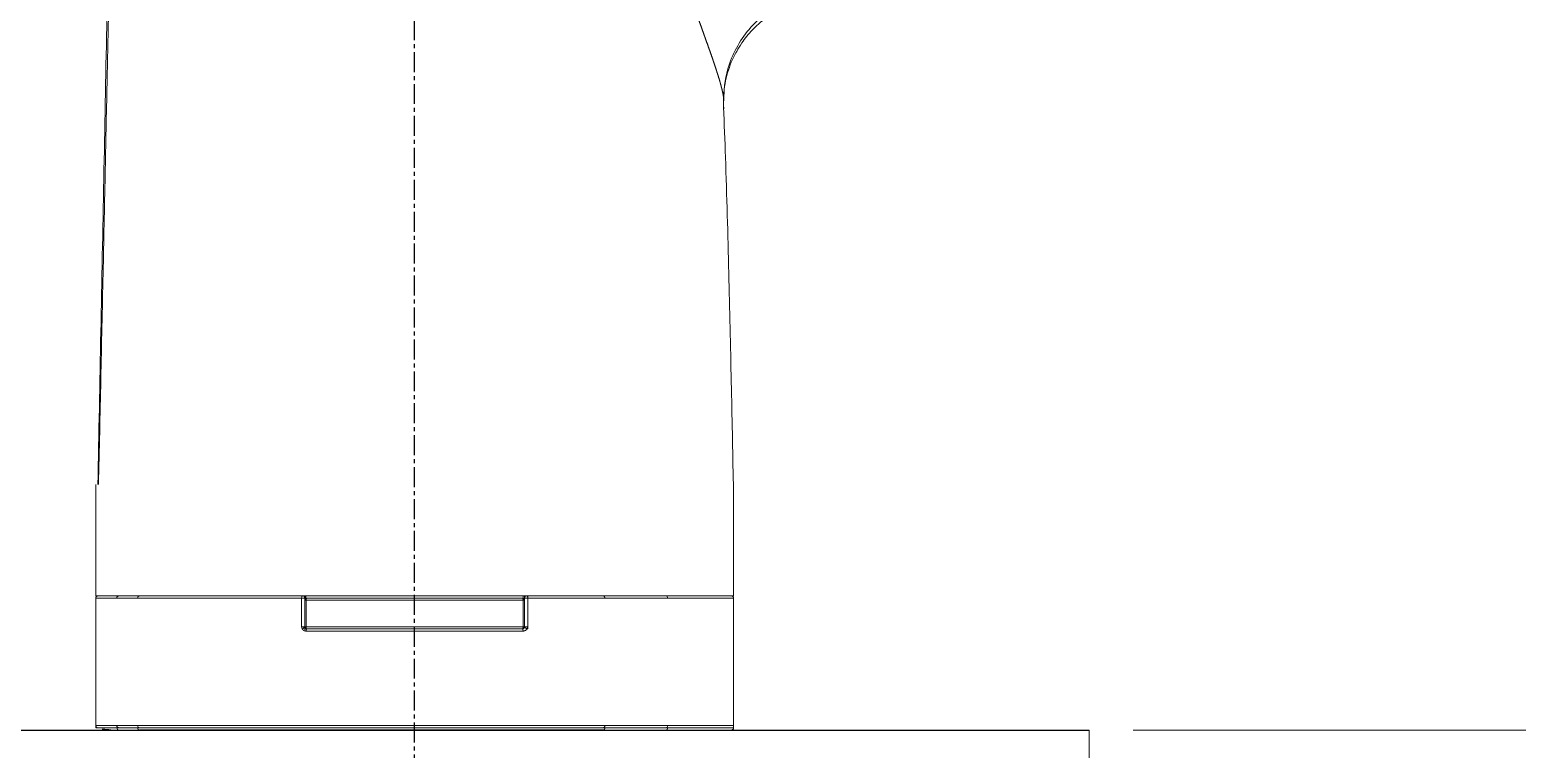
# Model space of a CAD drawing. Header units: inches. Extents: x 21126 to 21898, y -6726 to -5634.
# Drawn here: x 21235.1 to 21370.3, y -6284.3 to -6218.8 of the extents above; entities that cross this region are included whole.
import ezdxf

# ---------------------------------------------------------------- set-up
doc = ezdxf.new("R2010")
doc.units = ezdxf.units.IN
doc.header["$LTSCALE"] = 4.84
doc.header["$MEASUREMENT"] = 0
doc.linetypes.add('CENTER', pattern=[0.6, 0.375, -0.075, 0.075, -0.075])
doc.linetypes.add('CENTER2', pattern=[28.575, 19.05, -3.175, 3.175, -3.175])
doc.layers.get('0').update_dxf_attribs({"linetype": 'CONTINUOUS', "lineweight": 13})
doc.layers.add('2', color=1, linetype='CENTER2')
doc.layers.add('DIM', color=3, linetype='CONTINUOUS', lineweight=9)
doc.layers.add('중심선', color=1, linetype='CENTER', lineweight=25)

msp = doc.modelspace()

# ---------------------------------------------------------------- linework, layer by layer
at = {"linetype": 'Continuous'}
for p, q in [((21241.08, -6260.21), (21241.08, -6267.53)), ((21299.05, -6267.53), (21299.05, -6260.21)), ((21241.08, -6267.53), (21241.08, -6270.33)), ((21299.05, -6270.33), (21299.05, -6267.53)), ((21241.07, -6270.53), (21241.07, -6282.13)), ((21241.07, -6270.73), (21241.07, -6282.33)), ((21242.98, -6270.53), (21244.88, -6270.53)), ((21243.17, -6270.33), (21245.06, -6270.33)), ((21260.07, -6270.53), (21259.79, -6270.53)), ((21259.79, -6270.53), (21259.79, -6273.13)), ((21260.07, -6270.53), (21260.07, -6270.33)), ((21260.07, -6270.53), (21260.07, -6270.73)), ((21260.07, -6270.73), (21260.07, -6273.13)), ((21260.07, -6270.73), (21260.19, -6270.73)), ((21260.18, -6270.55), (21260.18, -6270.33)), ((21260.19, -6270.73), (21260.19, -6273.13)), ((21260.27, -6270.53), (21261.63, -6270.53)), ((21270.07, -6270.33), (21261.93, -6270.33)), ((21270.07, -6270.33), (21278.51, -6270.33)), ((21280.07, -6270.73), (21279.94, -6270.73)), ((21279.94, -6270.73), (21279.94, -6273.13)), ((21279.95, -6270.55), (21279.95, -6270.33)), ((21280.07, -6270.33), (21280.07, -6270.53)), ((21280.07, -6270.53), (21280.35, -6270.53)), ((21280.07, -6270.73), (21280.07, -6270.53)), ((21280.07, -6270.73), (21280.07, -6273.13)), ((21280.27, -6270.33), (21280.29, -6270.33)), ((21280.35, -6273.13), (21280.35, -6270.53)), ((21287.23, -6270.33), (21292.91, -6270.33)), ((21287.36, -6270.53), (21287.36, -6270.53)), ((21287.36, -6270.53), (21293.07, -6270.53)), ((21299.07, -6282.13), (21299.07, -6270.53)), ((21299.07, -6282.33), (21299.07, -6270.73)), ((21260.07, -6273.43), (21260.07, -6273.13)), ((21260.07, -6273.13), (21260.19, -6273.13)), ((21261.63, -6273.33), (21260.27, -6273.33)), ((21279.94, -6273.13), (21280.07, -6273.13)), ((21243.17, -6282.33), (21245.06, -6282.33)), ((21243.18, -6282.53), (21245.06, -6282.53)), ((21287.36, -6282.33), (21287.36, -6282.33))]:
    msp.add_line(p, q, dxfattribs=at)
at = {"color": 7, "lineweight": 35}
msp.add_line((21270.07, -6282.53), (21245.06, -6282.53), dxfattribs=at)
at = {"color": 7, "lineweight": 35, "ltscale": 0.429009}
msp.add_line((21287.23, -6282.53), (21270.07, -6282.53), dxfattribs=at)
at = {"ltscale": 0.5}
msp.add_line((21331.41, -6287.53), (21331.41, -6282.53), dxfattribs=at)
at = {"linetype": 'Continuous'}
for centre, start, end in [((21259.87, -6270.53), 0, 90), ((21260.27, -6270.73), 90, 180), ((21279.87, -6270.73), 0, 90), ((21280.27, -6270.53), 90, 180), ((21260.27, -6273.13), 180, 270), ((21279.87, -6273.13), 270, 0)]:
    msp.add_arc(centre, 0.2, start, end, dxfattribs=at)
for centre, ratio, start_param, end_param in [((21260.27, -6270.73), 0.380996, 0, 1.570796), ((21287.23, -6270.53), 0.655108, 4.712389, 6.283186), ((21260.27, -6273.13), 0.380996, 1.570796, 3.141593)]:
    msp.add_ellipse(centre, major_axis=(0, 0.2), ratio=ratio, start_param=start_param, end_param=end_param, dxfattribs=at)
for points, degree, knots in [([(21246.58, -6146.32), (21246.49, -6147.22), (21246.31, -6149.05), (21246.07, -6151.59), (21245.85, -6153.81), (21245.69, -6155.45), (21245.54, -6157.08), (21245.34, -6159.14), (21245.09, -6161.66), (21244.82, -6164.49), (21244.58, -6167.12), (21244.37, -6169.5), (21244.19, -6171.65), (21244.03, -6173.65), (21243.89, -6175.56), (21243.75, -6177.58), (21243.59, -6180.07), (21243.4, -6183.24), (21243.19, -6187.14), (21242.94, -6191.67), (21242.69, -6196.84), (21242.51, -6202.65), (21242.39, -6209.1), (21242.25, -6216.18), (21242.09, -6223.9), (21241.92, -6232.25), (21241.73, -6241.24), (21241.53, -6250.63), (21241.39, -6257.02), (21241.32, -6260.21)], 3, [0, 0, 0, 0, 0.023743, 0.048858, 0.069247, 0.085813, 0.101845, 0.118118, 0.144449, 0.1699, 0.193835, 0.213814, 0.232436, 0.249782, 0.265953, 0.282416, 0.302877, 0.331258, 0.365117, 0.404465, 0.449309, 0.499655, 0.555501, 0.616847, 0.683687, 0.756017, 0.83383, 0.917117, 1, 1, 1, 1]), ([(21242.53, -6198.32), (21242.49, -6199.27), (21242.42, -6201.38), (21242.34, -6204.64), (21242.27, -6208.12), (21242.18, -6212.75), (21242.02, -6220.85), (21241.8, -6232.43), (21241.53, -6246.32), (21241.35, -6255.58), (21241.26, -6260.21)], 3, [0, 0, 0, 0, 0.04616, 0.102269, 0.158377, 0.214485, 0.326702, 0.551135, 0.775567, 1, 1, 1, 1]), ([(21298.2, -6224.62), (21298.24, -6223.66), (21298.55, -6222.01), (21299.64, -6219.81), (21300.95, -6218.17), (21302.59, -6216.83), (21305.04, -6215.57), (21306.97, -6215.24), (21308.16, -6215.23)], 3, [0, 0, 0, 0, 0.212052, 0.343689, 0.475327, 0.606964, 0.738601, 1, 1, 1, 1]), ([(21296.22, -6218.83), (21296.22, -6218.81), (21296.2, -6218.77), (21296.18, -6218.71), (21296.16, -6218.64), (21296.13, -6218.58), (21296.11, -6218.52), (21296.09, -6218.45), (21296.06, -6218.39), (21296.04, -6218.33), (21296.02, -6218.26), (21295.99, -6218.2), (21295.97, -6218.13), (21295.95, -6218.07), (21295.92, -6218), (21295.9, -6217.94), (21295.88, -6217.87), (21295.85, -6217.81), (21295.83, -6217.74), (21295.81, -6217.68), (21295.78, -6217.61), (21295.76, -6217.54), (21295.73, -6217.48), (21295.71, -6217.41), (21295.69, -6217.34), (21295.66, -6217.27), (21295.64, -6217.21), (21295.61, -6217.14), (21295.59, -6217.07), (21295.56, -6217), (21295.54, -6216.93), (21295.51, -6216.86), (21295.49, -6216.79), (21295.47, -6216.72), (21295.44, -6216.65), (21295.42, -6216.58), (21295.4, -6216.54), (21295.39, -6216.51)], 3, [0, 0, 0, 0, 0.028012, 0.056056, 0.084131, 0.112239, 0.140378, 0.16855, 0.196754, 0.224991, 0.25326, 0.281562, 0.309896, 0.338263, 0.366664, 0.395097, 0.423563, 0.452063, 0.480596, 0.509162, 0.537762, 0.566395, 0.595063, 0.623764, 0.652498, 0.681267, 0.71007, 0.738908, 0.767779, 0.796685, 0.825626, 0.854601, 0.883611, 0.912656, 0.941735, 0.97085, 1, 1, 1, 1]), ([(21298.17, -6226.02), (21298.12, -6225.24), (21298.2, -6223.83), (21298.71, -6222.06), (21299.3, -6220.85), (21299.79, -6220.07), (21300.42, -6219.21), (21301.42, -6218.16), (21303.06, -6216.97), (21304.87, -6216.21), (21306.57, -6215.86), (21307.48, -6215.81), (21307.95, -6215.81)], 3, [0, 0, 0, 0, 0.149793, 0.277801, 0.348085, 0.404718, 0.452323, 0.547548, 0.674423, 0.828007, 0.912423, 1, 1, 1, 1]), ([(21296.94, -6220.84), (21296.93, -6220.82), (21296.92, -6220.78), (21296.9, -6220.73), (21296.88, -6220.67), (21296.86, -6220.62), (21296.84, -6220.57), (21296.82, -6220.51), (21296.8, -6220.46), (21296.78, -6220.4), (21296.76, -6220.35), (21296.75, -6220.29), (21296.73, -6220.24), (21296.71, -6220.18), (21296.69, -6220.12), (21296.67, -6220.07), (21296.65, -6220.01), (21296.62, -6219.95), (21296.6, -6219.9), (21296.58, -6219.84), (21296.56, -6219.78), (21296.54, -6219.72), (21296.52, -6219.67), (21296.5, -6219.61), (21296.48, -6219.55), (21296.46, -6219.49), (21296.44, -6219.43), (21296.42, -6219.37), (21296.4, -6219.31), (21296.37, -6219.25), (21296.35, -6219.19), (21296.33, -6219.13), (21296.31, -6219.07), (21296.29, -6219.01), (21296.27, -6218.95), (21296.24, -6218.89), (21296.23, -6218.85), (21296.22, -6218.83)], 3, [0, 0, 0, 0, 0.02812, 0.056266, 0.084437, 0.112634, 0.140856, 0.169104, 0.197378, 0.225678, 0.254004, 0.282356, 0.310734, 0.339139, 0.36757, 0.396028, 0.424513, 0.453024, 0.481562, 0.510128, 0.538721, 0.567341, 0.595988, 0.624663, 0.653366, 0.682096, 0.710855, 0.739641, 0.768456, 0.797298, 0.82617, 0.855069, 0.883998, 0.912955, 0.941941, 0.970956, 1, 1, 1, 1]), ([(21297.22, -6221.65), (21297.21, -6221.64), (21297.2, -6221.6), (21297.19, -6221.55), (21297.17, -6221.5), (21297.15, -6221.45), (21297.13, -6221.4), (21297.12, -6221.35), (21297.1, -6221.3), (21297.08, -6221.25), (21297.06, -6221.2), (21297.05, -6221.15), (21297.03, -6221.1), (21297.01, -6221.05), (21296.99, -6220.99), (21296.97, -6220.94), (21296.96, -6220.89), (21296.94, -6220.85), (21296.94, -6220.84)], 3, [0, 0, 0, 0, 0.061955, 0.123981, 0.186079, 0.248249, 0.310492, 0.372807, 0.435195, 0.497656, 0.56019, 0.622798, 0.685479, 0.748234, 0.811064, 0.873968, 0.936946, 1, 1, 1, 1]), ([(21297.87, -6223.7), (21297.86, -6223.68), (21297.86, -6223.66), (21297.85, -6223.63), (21297.84, -6223.6), (21297.83, -6223.56), (21297.82, -6223.53), (21297.81, -6223.49), (21297.8, -6223.46), (21297.79, -6223.42), (21297.78, -6223.39), (21297.77, -6223.35), (21297.76, -6223.32), (21297.75, -6223.28), (21297.74, -6223.25), (21297.73, -6223.21), (21297.71, -6223.18), (21297.7, -6223.14), (21297.69, -6223.1), (21297.68, -6223.07), (21297.67, -6223.03), (21297.66, -6222.99), (21297.65, -6222.96), (21297.64, -6222.92), (21297.62, -6222.88), (21297.61, -6222.84), (21297.6, -6222.8), (21297.59, -6222.77), (21297.57, -6222.73), (21297.56, -6222.69), (21297.55, -6222.65), (21297.54, -6222.61), (21297.52, -6222.57), (21297.51, -6222.53), (21297.5, -6222.49), (21297.49, -6222.45), (21297.47, -6222.41), (21297.46, -6222.37), (21297.45, -6222.33), (21297.43, -6222.29), (21297.42, -6222.25), (21297.41, -6222.21), (21297.39, -6222.17), (21297.38, -6222.12), (21297.36, -6222.08), (21297.35, -6222.04), (21297.34, -6222), (21297.32, -6221.96), (21297.31, -6221.91), (21297.29, -6221.87), (21297.28, -6221.83), (21297.26, -6221.78), (21297.25, -6221.74), (21297.23, -6221.7), (21297.22, -6221.67), (21297.22, -6221.65)], 3, [0, 0, 0, 0, 0.018294, 0.03661, 0.054947, 0.073305, 0.091684, 0.110085, 0.128507, 0.14695, 0.165415, 0.183902, 0.20241, 0.22094, 0.239492, 0.258065, 0.27666, 0.295277, 0.313916, 0.332577, 0.35126, 0.369965, 0.388692, 0.407442, 0.426213, 0.445007, 0.463823, 0.482662, 0.501523, 0.520407, 0.539313, 0.558242, 0.577194, 0.596169, 0.615166, 0.634186, 0.653229, 0.672295, 0.691385, 0.710497, 0.729633, 0.748792, 0.767974, 0.787179, 0.806408, 0.825661, 0.844937, 0.864236, 0.88356, 0.902907, 0.922277, 0.941672, 0.961091, 0.980533, 1, 1, 1, 1]), ([(21298, -6224.19), (21297.99, -6224.18), (21297.99, -6224.15), (21297.98, -6224.12), (21297.97, -6224.08), (21297.96, -6224.05), (21297.95, -6224.02), (21297.94, -6223.98), (21297.93, -6223.95), (21297.93, -6223.91), (21297.92, -6223.88), (21297.91, -6223.84), (21297.9, -6223.8), (21297.89, -6223.77), (21297.88, -6223.73), (21297.87, -6223.71), (21297.87, -6223.7)], 3, [0, 0, 0, 0, 0.07146, 0.142915, 0.214366, 0.285812, 0.357253, 0.428689, 0.500121, 0.571547, 0.642968, 0.714385, 0.785796, 0.857203, 0.928604, 1, 1, 1, 1]), ([(21298.1, -6224.67), (21298.1, -6224.66), (21298.1, -6224.64), (21298.09, -6224.61), (21298.08, -6224.55), (21298.07, -6224.49), (21298.05, -6224.43), (21298.04, -6224.37), (21298.03, -6224.31), (21298.01, -6224.25), (21298, -6224.21), (21298, -6224.19)], 3, [0, 0, 0, 0, 0.015031, 0.133773, 0.253754, 0.37498, 0.497458, 0.621193, 0.746192, 0.872459, 1, 1, 1, 1]), ([(21298.19, -6225.3), (21298.19, -6225.29), (21298.19, -6225.28), (21298.19, -6225.26), (21298.19, -6225.24), (21298.18, -6225.22), (21298.18, -6225.2), (21298.18, -6225.18), (21298.18, -6225.16), (21298.18, -6225.14), (21298.17, -6225.12), (21298.17, -6225.09), (21298.17, -6225.07), (21298.16, -6225.05), (21298.16, -6225.03), (21298.16, -6225.01), (21298.16, -6224.98), (21298.15, -6224.96), (21298.15, -6224.94), (21298.15, -6224.91), (21298.14, -6224.89), (21298.14, -6224.86), (21298.13, -6224.84), (21298.13, -6224.81), (21298.12, -6224.77), (21298.11, -6224.72), (21298.11, -6224.68), (21298.1, -6224.67)], 3, [0, 0, 0, 0, 0.035073, 0.070207, 0.1054, 0.140655, 0.175971, 0.211348, 0.246787, 0.282288, 0.31785, 0.353476, 0.389164, 0.424915, 0.460729, 0.496607, 0.532549, 0.568555, 0.604625, 0.64076, 0.676961, 0.713226, 0.749557, 0.785954, 0.859732, 0.934292, 1, 1, 1, 1]), ([(21299.05, -6260.21), (21298.99, -6257.1), (21298.86, -6250.69), (21298.64, -6240.76), (21298.41, -6232.42), (21298.22, -6227.39), (21298.16, -6225.87)], 3, [0, 0, 0, 0, 0.271496, 0.560499, 0.867005, 1, 1, 1, 1]), ([(21298.17, -6225.87), (21298.17, -6225.87), (21298.17, -6225.89), (21298.17, -6225.9), (21298.17, -6225.91), (21298.17, -6225.91)], 3, [0, 0, 0, 0, 0.235901, 0.808443, 1, 1, 1, 1]), ([(21241.27, -6270.33), (21241.25, -6270.33), (21241.23, -6270.33), (21241.18, -6270.35), (21241.13, -6270.39), (21241.09, -6270.44), (21241.07, -6270.49), (21241.07, -6270.51), (21241.07, -6270.53)], 3, [0, 0, 0, 0, 0.125406, 0.250422, 0.500631, 0.750232, 0.874775, 1, 1, 1, 1]), ([(21261.93, -6270.33), (21260.34, -6270.33), (21258.02, -6270.33), (21254.38, -6270.33), (21251.67, -6270.33), (21248.62, -6270.33), (21246.48, -6270.33), (21243.78, -6270.33), (21242.22, -6270.33), (21241.39, -6270.33), (21241.12, -6270.33), (21241.08, -6270.33), (21241.08, -6270.33)], 3, [0, 0, 0, 0, 0.121071, 0.183262, 0.309887, 0.375061, 0.508776, 0.577775, 0.792219, 0.865879, 0.940614, 1, 1, 1, 1]), ([(21243.17, -6270.33), (21243.15, -6270.33), (21243.12, -6270.33), (21243.08, -6270.35), (21243.06, -6270.37), (21243.02, -6270.4), (21243.01, -6270.43), (21242.99, -6270.48), (21242.98, -6270.5), (21242.98, -6270.53)], 3, [0, 0, 0, 0, 0.25, 0.25, 0.5, 0.5, 0.75, 0.75, 1, 1, 1, 1]), ([(21245.06, -6270.33), (21246.43, -6270.33), (21248.11, -6270.33), (21250.09, -6270.33), (21253.2, -6270.33), (21256.77, -6270.33), (21257.77, -6270.33), (21258.81, -6270.33), (21259.87, -6270.33)], 5, [0, 0, 0, 0, 0, 0, 0.72683, 0.72683, 0.72683, 1, 1, 1, 1, 1, 1]), ([(21259.87, -6270.33), (21259.86, -6270.33), (21259.85, -6270.33), (21259.83, -6270.35), (21259.82, -6270.37), (21259.8, -6270.4), (21259.8, -6270.43), (21259.79, -6270.48), (21259.79, -6270.5), (21259.79, -6270.53)], 3, [0, 0, 0, 0, 0.25, 0.25, 0.5, 0.5, 0.75, 0.75, 1, 1, 1, 1]), ([(21278.51, -6270.33), (21279.98, -6270.33), (21282.2, -6270.33), (21285.75, -6270.33), (21288.46, -6270.33), (21291.51, -6270.33), (21293.64, -6270.33), (21296.35, -6270.33), (21297.91, -6270.33), (21298.66, -6270.33), (21298.88, -6270.33), (21299.02, -6270.33), (21299.05, -6270.33), (21299.05, -6270.33)], 3, [0, 0, 0, 0, 0.114114, 0.176789, 0.304431, 0.37014, 0.504936, 0.574497, 0.790668, 0.864914, 0.902579, 0.940245, 1, 1, 1, 1]), ([(21279.87, -6270.53), (21279.88, -6270.53), (21279.89, -6270.53), (21279.91, -6270.55), (21279.91, -6270.57), (21279.93, -6270.6), (21279.93, -6270.63), (21279.94, -6270.68), (21279.94, -6270.7), (21279.94, -6270.73)], 3, [0, 0, 0, 0, 0.25, 0.25, 0.5, 0.5, 0.75, 0.75, 1, 1, 1, 1]), ([(21280.27, -6270.33), (21280.28, -6270.33), (21280.29, -6270.33), (21280.31, -6270.35), (21280.32, -6270.37), (21280.33, -6270.4), (21280.34, -6270.43), (21280.34, -6270.48), (21280.35, -6270.5), (21280.35, -6270.53)], 3, [0, 0, 0, 0, 0.25, 0.25, 0.5, 0.5, 0.75, 0.75, 1, 1, 1, 1]), ([(21280.29, -6270.33), (21282.15, -6270.33), (21283.9, -6270.33), (21285.64, -6270.33), (21287.23, -6270.33)], 2, [0, 0, 0, 0.5, 0.5, 1, 1, 1]), ([(21292.91, -6270.33), (21296.79, -6270.33), (21298.18, -6270.33), (21298.87, -6270.33), (21298.87, -6270.33)], 2, [0, 0, 0, 0.660964, 0.660964, 1, 1, 1]), ([(21293.07, -6270.53), (21295.69, -6270.53), (21297.47, -6270.53), (21298.83, -6270.53), (21299.07, -6270.53), (21299.07, -6270.53)], 3, [0, 0, 0, 0, 0.658715, 0.658715, 1, 1, 1, 1]), ([(21299.07, -6270.53), (21299.07, -6270.51), (21299.06, -6270.49), (21299.05, -6270.44), (21299.01, -6270.39), (21298.95, -6270.35), (21298.9, -6270.33), (21298.88, -6270.33), (21298.87, -6270.33)], 3, [0, 0, 0, 0, 0.12521, 0.249739, 0.499326, 0.749507, 0.874528, 1, 1, 1, 1]), ([(21259.84, -6273.33), (21259.84, -6273.33), (21259.84, -6273.33), (21259.85, -6273.34), (21259.85, -6273.34), (21259.86, -6273.35), (21259.86, -6273.36), (21259.87, -6273.36), (21259.88, -6273.38), (21259.89, -6273.39), (21259.9, -6273.4), (21259.92, -6273.42), (21259.94, -6273.44), (21259.96, -6273.45), (21259.98, -6273.47), (21259.99, -6273.47), (21260, -6273.48), (21260.01, -6273.48), (21260.01, -6273.48), (21260.01, -6273.49), (21260.02, -6273.49), (21260.02, -6273.49), (21260.02, -6273.49), (21260.03, -6273.49), (21260.03, -6273.49), (21260.03, -6273.5), (21260.04, -6273.5), (21260.04, -6273.5), (21260.04, -6273.5), (21260.05, -6273.5), (21260.05, -6273.5), (21260.06, -6273.5), (21260.06, -6273.5), (21260.07, -6273.51), (21260.08, -6273.51), (21260.1, -6273.51), (21260.11, -6273.52), (21260.12, -6273.52), (21260.14, -6273.52), (21260.16, -6273.52), (21260.17, -6273.53), (21260.18, -6273.53), (21260.19, -6273.53), (21260.19, -6273.53), (21260.19, -6273.53)], 3, [0, 0, 0, 0, 0.010712, 0.023977, 0.039719, 0.057851, 0.07827, 0.100866, 0.125522, 0.182942, 0.232117, 0.273919, 0.346083, 0.421395, 0.465761, 0.499869, 0.52413, 0.538788, 0.543973, 0.553257, 0.562515, 0.571746, 0.580954, 0.590137, 0.599298, 0.608437, 0.617554, 0.626651, 0.635728, 0.644785, 0.653824, 0.662845, 0.683849, 0.707747, 0.734531, 0.764194, 0.796735, 0.832985, 0.873543, 0.918423, 0.948395, 0.971972, 0.989167, 1, 1, 1, 1]), ([(21260.07, -6273.13), (21260.07, -6273.13), (21260.07, -6273.13), (21260.07, -6273.14), (21260.07, -6273.15), (21260.07, -6273.15), (21260.07, -6273.16), (21260.07, -6273.17), (21260.07, -6273.17), (21260.07, -6273.18), (21260.08, -6273.19), (21260.08, -6273.19), (21260.08, -6273.2), (21260.08, -6273.2), (21260.08, -6273.21), (21260.09, -6273.22), (21260.09, -6273.22), (21260.09, -6273.23), (21260.09, -6273.23)], 3, [0, 0, 0, 0, 0.059118, 0.118485, 0.178146, 0.238146, 0.298532, 0.359346, 0.420631, 0.48243, 0.544784, 0.607733, 0.671315, 0.735567, 0.800528, 0.866231, 0.93271, 1, 1, 1, 1]), ([(21260.09, -6273.23), (21260.1, -6273.23), (21260.1, -6273.23), (21260.1, -6273.24), (21260.1, -6273.24), (21260.11, -6273.25), (21260.11, -6273.25), (21260.12, -6273.26), (21260.12, -6273.26), (21260.13, -6273.27), (21260.13, -6273.28), (21260.14, -6273.28), (21260.15, -6273.29), (21260.15, -6273.29), (21260.16, -6273.3), (21260.17, -6273.3), (21260.18, -6273.31), (21260.18, -6273.31), (21260.19, -6273.31), (21260.2, -6273.32), (21260.21, -6273.32), (21260.22, -6273.32), (21260.23, -6273.33), (21260.24, -6273.33), (21260.26, -6273.33), (21260.26, -6273.33), (21260.27, -6273.33)], 3, [0, 0, 0, 0, 0.024891, 0.051177, 0.078872, 0.107991, 0.138545, 0.170543, 0.203995, 0.238908, 0.275289, 0.313143, 0.352476, 0.393293, 0.435598, 0.479395, 0.524686, 0.571475, 0.619765, 0.669558, 0.720856, 0.773663, 0.827978, 0.883806, 0.941146, 1, 1, 1, 1]), ([(21260.27, -6273.33), (21261.79, -6273.33), (21263.37, -6273.33), (21264.98, -6273.33), (21266.98, -6273.33), (21268.99, -6273.33), (21269.35, -6273.33), (21269.71, -6273.33), (21270.07, -6273.33)], 5, [0, 0, 0, 0, 0, 0, 0.821614, 0.821614, 0.821614, 1, 1, 1, 1, 1, 1]), ([(21261.57, -6273.13), (21262.24, -6273.13), (21262.92, -6273.13), (21264.3, -6273.13), (21265, -6273.13), (21265.7, -6273.13)], 3, [0, 0, 0, 0, 0.5, 0.5, 1, 1, 1, 1]), ([(21265.7, -6273.13), (21266.42, -6273.13), (21267.15, -6273.13), (21268.61, -6273.13), (21269.34, -6273.13), (21270.07, -6273.13)], 3, [0, 0, 0, 0, 0.5, 0.5, 1, 1, 1, 1]), ([(21270.07, -6273.13), (21270.79, -6273.13), (21271.51, -6273.13), (21272.95, -6273.13), (21273.67, -6273.13), (21275.09, -6273.13), (21275.8, -6273.13), (21277.19, -6273.13), (21277.89, -6273.13), (21278.57, -6273.13)], 3, [0, 0, 0, 0, 0.25, 0.25, 0.5, 0.5, 0.75, 0.75, 1, 1, 1, 1]), ([(21279.94, -6273.13), (21279.94, -6273.15), (21279.94, -6273.18), (21279.93, -6273.23), (21279.93, -6273.25), (21279.91, -6273.29), (21279.91, -6273.3), (21279.89, -6273.32), (21279.88, -6273.33), (21279.87, -6273.33)], 3, [0, 0, 0, 0, 0.25, 0.25, 0.5, 0.5, 0.75, 0.75, 1, 1, 1, 1]), ([(21279.87, -6273.33), (21279.87, -6273.33), (21279.87, -6273.33), (21279.88, -6273.33), (21279.89, -6273.33), (21279.89, -6273.33), (21279.9, -6273.33), (21279.91, -6273.32), (21279.91, -6273.32), (21279.92, -6273.32), (21279.93, -6273.32), (21279.93, -6273.32), (21279.94, -6273.32), (21279.94, -6273.31), (21279.95, -6273.31), (21279.95, -6273.31), (21279.96, -6273.31), (21279.96, -6273.3), (21279.97, -6273.3), (21279.97, -6273.3), (21279.98, -6273.29), (21279.98, -6273.29), (21279.99, -6273.29), (21279.99, -6273.29), (21279.99, -6273.28), (21280, -6273.28), (21280, -6273.28), (21280.01, -6273.27), (21280.01, -6273.27), (21280.01, -6273.27), (21280.02, -6273.26), (21280.02, -6273.26), (21280.02, -6273.26), (21280.02, -6273.25), (21280.03, -6273.25), (21280.03, -6273.25), (21280.03, -6273.24), (21280.03, -6273.24), (21280.03, -6273.24), (21280.04, -6273.23), (21280.04, -6273.23), (21280.04, -6273.23), (21280.04, -6273.23)], 3, [0, 0, 0, 0, 0.035496, 0.070446, 0.104851, 0.138711, 0.172027, 0.204799, 0.237026, 0.268711, 0.299852, 0.330451, 0.360508, 0.390023, 0.418998, 0.447431, 0.475325, 0.502679, 0.529495, 0.555773, 0.581513, 0.606717, 0.631386, 0.655519, 0.679119, 0.702186, 0.724721, 0.746726, 0.768201, 0.789148, 0.809569, 0.829464, 0.848837, 0.867687, 0.886019, 0.903833, 0.921132, 0.937918, 0.954195, 0.969965, 0.985232, 1, 1, 1, 1]), ([(21279.94, -6273.53), (21279.94, -6273.53), (21279.95, -6273.53), (21279.95, -6273.53), (21279.96, -6273.53), (21279.97, -6273.53), (21279.98, -6273.52), (21280, -6273.52), (21280.01, -6273.52), (21280.02, -6273.52), (21280.03, -6273.51), (21280.03, -6273.51), (21280.04, -6273.51), (21280.04, -6273.51), (21280.04, -6273.51), (21280.05, -6273.51), (21280.05, -6273.51), (21280.05, -6273.51), (21280.06, -6273.51), (21280.06, -6273.51), (21280.06, -6273.51), (21280.07, -6273.51), (21280.07, -6273.5), (21280.07, -6273.5), (21280.08, -6273.5), (21280.08, -6273.5), (21280.08, -6273.5), (21280.09, -6273.5), (21280.09, -6273.5), (21280.09, -6273.5), (21280.1, -6273.5), (21280.1, -6273.49), (21280.1, -6273.49), (21280.11, -6273.49), (21280.11, -6273.49), (21280.11, -6273.49), (21280.12, -6273.49), (21280.12, -6273.49), (21280.12, -6273.49), (21280.12, -6273.49), (21280.13, -6273.48), (21280.13, -6273.48), (21280.13, -6273.48), (21280.14, -6273.48), (21280.14, -6273.47), (21280.15, -6273.47), (21280.16, -6273.46), (21280.17, -6273.46), (21280.18, -6273.44), (21280.2, -6273.43), (21280.22, -6273.41), (21280.24, -6273.39), (21280.26, -6273.38), (21280.27, -6273.36), (21280.28, -6273.35), (21280.28, -6273.34), (21280.29, -6273.33), (21280.29, -6273.33), (21280.29, -6273.33)], 3, [0, 0, 0, 0, 0.008554, 0.02127, 0.03816, 0.059232, 0.084489, 0.130337, 0.17165, 0.208449, 0.216553, 0.224663, 0.232779, 0.2409, 0.249027, 0.257162, 0.265304, 0.273455, 0.281614, 0.289782, 0.297961, 0.30615, 0.31435, 0.322562, 0.330787, 0.339025, 0.347277, 0.355543, 0.363826, 0.372125, 0.380441, 0.388775, 0.397128, 0.405501, 0.413895, 0.422311, 0.430749, 0.439211, 0.447697, 0.456209, 0.458113, 0.46368, 0.472927, 0.485885, 0.502601, 0.523139, 0.547592, 0.576081, 0.627611, 0.677791, 0.726701, 0.7949, 0.877974, 0.912323, 0.942036, 0.966754, 0.986159, 1, 1, 1, 1]), ([(21280.04, -6273.23), (21280.04, -6273.23), (21280.04, -6273.22), (21280.05, -6273.22), (21280.05, -6273.21), (21280.05, -6273.2), (21280.05, -6273.2), (21280.06, -6273.19), (21280.06, -6273.19), (21280.06, -6273.18), (21280.06, -6273.17), (21280.06, -6273.17), (21280.06, -6273.16), (21280.07, -6273.15), (21280.07, -6273.15), (21280.07, -6273.14), (21280.07, -6273.13), (21280.07, -6273.13), (21280.07, -6273.13)], 3, [0, 0, 0, 0, 0.06729, 0.133771, 0.199475, 0.264435, 0.328688, 0.39227, 0.455219, 0.517573, 0.579372, 0.640657, 0.701471, 0.761856, 0.821856, 0.881516, 0.940882, 1, 1, 1, 1]), ([(21280.07, -6273.13), (21280.07, -6273.13), (21280.07, -6273.13), (21280.08, -6273.13), (21280.08, -6273.13), (21280.1, -6273.13), (21280.11, -6273.13), (21280.13, -6273.13), (21280.14, -6273.13), (21280.17, -6273.13), (21280.19, -6273.13), (21280.22, -6273.13), (21280.23, -6273.13), (21280.27, -6273.13), (21280.28, -6273.13), (21280.32, -6273.13), (21280.33, -6273.13), (21280.35, -6273.13)], 3, [0, 0, 0, 0, 0.123755, 0.123755, 0.248933, 0.248933, 0.374111, 0.374111, 0.499289, 0.499289, 0.624466, 0.624466, 0.749644, 0.749644, 0.874822, 0.874822, 1, 1, 1, 1]), ([(21241.07, -6282.13), (21241.07, -6282.13), (21241.19, -6282.13), (21241.44, -6282.13), (21241.9, -6282.13), (21242.55, -6282.13), (21242.69, -6282.13), (21242.83, -6282.13), (21242.98, -6282.13)], 5, [0, 0, 0, 0, 0, 0, 0.802756, 0.802756, 0.802756, 1, 1, 1, 1, 1, 1]), ([(21241.07, -6282.13), (21241.07, -6282.14), (21241.07, -6282.17), (21241.09, -6282.22), (21241.13, -6282.27), (21241.18, -6282.31), (21241.23, -6282.32), (21241.25, -6282.33), (21241.27, -6282.33)], 3, [0, 0, 0, 0, 0.125225, 0.249768, 0.499369, 0.749578, 0.874594, 1, 1, 1, 1]), ([(21241.07, -6282.33), (21241.08, -6282.33), (21241.2, -6282.33), (21241.45, -6282.33), (21241.91, -6282.33), (21242.56, -6282.33), (21242.69, -6282.33), (21242.84, -6282.33), (21242.99, -6282.33)], 5, [0, 0, 0, 0, 0, 0, 0.801567, 0.801567, 0.801567, 1, 1, 1, 1, 1, 1]), ([(21241.65, -6282.44), (21241.68, -6282.44), (21241.79, -6282.45), (21241.99, -6282.47), (21242.22, -6282.49), (21242.35, -6282.5), (21242.42, -6282.51), (21242.44, -6282.51), (21242.44, -6282.51), (21242.44, -6282.51), (21242.45, -6282.51), (21242.45, -6282.51), (21242.45, -6282.51), (21242.45, -6282.51), (21242.45, -6282.51), (21242.45, -6282.51), (21242.45, -6282.51), (21242.45, -6282.51), (21242.45, -6282.51)], 3, [0, 0, 0, 0, 0.172649, 0.54073, 0.811974, 0.967263, 0.98576, 0.995587, 0.996693, 0.997061, 0.997205, 0.997329, 0.99744, 0.997551, 0.997671, 0.997811, 0.998643, 1, 1, 1, 1]), ([(21242.5, -6282.53), (21242.52, -6282.53), (21242.55, -6282.53), (21242.58, -6282.53), (21242.71, -6282.53), (21242.84, -6282.53), (21242.95, -6282.53), (21243.06, -6282.53), (21243.18, -6282.53)], 5, [0, 0, 0, 0, 0, 0, 0.225843, 0.225843, 0.225843, 1, 1, 1, 1, 1, 1]), ([(21242.98, -6282.13), (21242.98, -6282.15), (21242.99, -6282.18), (21243.01, -6282.23), (21243.02, -6282.25), (21243.06, -6282.29), (21243.08, -6282.3), (21243.12, -6282.32), (21243.15, -6282.33), (21243.17, -6282.33)], 3, [0, 0, 0, 0, 0.25, 0.25, 0.5, 0.5, 0.75, 0.75, 1, 1, 1, 1]), ([(21244.88, -6282.13), (21246.33, -6282.13), (21248.14, -6282.13), (21250.28, -6282.13), (21254.78, -6282.13), (21260.16, -6282.13), (21262.74, -6282.13), (21265.81, -6282.13), (21268.91, -6282.13), (21269.3, -6282.13), (21269.68, -6282.13), (21270.07, -6282.13)], 5, [0, 0, 0, 0, 0, 0, 0.512992, 0.512992, 0.512992, 0.939766, 0.939766, 0.939766, 1, 1, 1, 1, 1, 1]), ([(21244.88, -6282.33), (21246.34, -6282.33), (21248.14, -6282.33), (21250.28, -6282.33), (21254.78, -6282.33), (21260.16, -6282.33), (21262.75, -6282.33), (21265.81, -6282.33), (21268.92, -6282.33), (21269.3, -6282.33), (21269.69, -6282.33), (21270.07, -6282.33)], 5, [0, 0, 0, 0, 0, 0, 0.512992, 0.512992, 0.512992, 0.939766, 0.939766, 0.939766, 1, 1, 1, 1, 1, 1]), ([(21245.06, -6282.33), (21245.06, -6282.33), (21245.07, -6282.33), (21245.09, -6282.33), (21245.11, -6282.33), (21245.16, -6282.33), (21245.21, -6282.33), (21245.32, -6282.33), (21245.48, -6282.33), (21245.73, -6282.33), (21245.99, -6282.33), (21246.22, -6282.33), (21246.44, -6282.33), (21246.67, -6282.33), (21246.99, -6282.33), (21247.24, -6282.33), (21247.44, -6282.33), (21247.58, -6282.33), (21247.78, -6282.33), (21248.03, -6282.33), (21248.35, -6282.33), (21248.81, -6282.33), (21249.4, -6282.33), (21250.12, -6282.33), (21250.89, -6282.33), (21251.7, -6282.33), (21252.54, -6282.33), (21253.19, -6282.33), (21253.67, -6282.33), (21254.01, -6282.33), (21254.45, -6282.33), (21255.13, -6282.33), (21255.9, -6282.33), (21256.62, -6282.33), (21257.05, -6282.33), (21257.28, -6282.33), (21257.44, -6282.33), (21257.58, -6282.33), (21257.7, -6282.33), (21257.81, -6282.33), (21257.91, -6282.33), (21258.05, -6282.33), (21258.22, -6282.33), (21258.42, -6282.33), (21258.58, -6282.33), (21258.7, -6282.33), (21258.79, -6282.33), (21258.88, -6282.33), (21259.01, -6282.33), (21259.17, -6282.33), (21259.32, -6282.33), (21259.47, -6282.33), (21259.62, -6282.33), (21259.77, -6282.33), (21259.91, -6282.33), (21260.05, -6282.33), (21260.4, -6282.33), (21260.97, -6282.33), (21261.76, -6282.33), (21262.57, -6282.33), (21263.2, -6282.33), (21263.66, -6282.33), (21263.93, -6282.33), (21264.2, -6282.33), (21264.47, -6282.33), (21264.73, -6282.33), (21264.99, -6282.33), (21265.25, -6282.33), (21265.5, -6282.33), (21265.75, -6282.33), (21265.99, -6282.33), (21266.23, -6282.33), (21266.46, -6282.33), (21266.69, -6282.33), (21266.92, -6282.33), (21267.14, -6282.33), (21267.36, -6282.33), (21267.57, -6282.33), (21267.78, -6282.33), (21267.98, -6282.33), (21268.18, -6282.33), (21268.38, -6282.33), (21268.57, -6282.33), (21268.75, -6282.33), (21268.93, -6282.33), (21269.11, -6282.33), (21269.28, -6282.33), (21269.45, -6282.33), (21269.61, -6282.33), (21269.77, -6282.33), (21269.92, -6282.33), (21270.02, -6282.33), (21270.07, -6282.33)], 3, [0, 0, 0, 0, 0.000929, 0.002253, 0.003972, 0.006087, 0.011307, 0.015532, 0.028958, 0.044469, 0.06396, 0.080437, 0.086806, 0.103947, 0.122433, 0.142265, 0.147137, 0.154992, 0.165831, 0.179653, 0.196459, 0.216246, 0.250293, 0.28433, 0.320324, 0.356254, 0.392122, 0.427934, 0.437108, 0.450562, 0.468298, 0.490321, 0.529457, 0.556175, 0.570472, 0.576604, 0.582204, 0.587272, 0.591808, 0.595812, 0.599285, 0.602225, 0.610549, 0.617548, 0.623223, 0.627573, 0.630599, 0.6323, 0.637956, 0.643492, 0.648907, 0.654202, 0.659376, 0.664429, 0.669362, 0.674174, 0.678866, 0.705565, 0.732272, 0.758989, 0.785721, 0.794854, 0.80384, 0.812679, 0.82137, 0.829913, 0.838309, 0.846556, 0.854656, 0.862607, 0.870411, 0.878066, 0.885573, 0.892932, 0.900142, 0.907204, 0.914117, 0.920882, 0.927499, 0.933967, 0.940286, 0.946457, 0.95248, 0.958354, 0.96408, 0.969657, 0.975085, 0.980365, 0.985497, 0.99048, 0.995314, 1, 1, 1, 1]), ([(21245.06, -6282.53), (21246.47, -6282.53), (21248.21, -6282.53), (21250.27, -6282.53), (21254.04, -6282.53), (21258.46, -6282.53), (21260.19, -6282.53), (21262.58, -6282.53), (21265.06, -6282.53), (21265.68, -6282.53), (21266.93, -6282.53), (21268.19, -6282.53), (21268.81, -6282.53), (21269.44, -6282.53), (21270.07, -6282.53)], 5, [0, 0, 0, 0, 0, 0, 0.500204, 0.500204, 0.500204, 0.800516, 0.800516, 0.800516, 0.900635, 0.900635, 0.900635, 1, 1, 1, 1, 1, 1]), ([(21270.07, -6282.13), (21272.56, -6282.13), (21275.05, -6282.13), (21277.49, -6282.13), (21281.04, -6282.13), (21284.29, -6282.13), (21285.35, -6282.13), (21286.38, -6282.13), (21287.36, -6282.13)], 5, [0, 0, 0, 0, 0, 0, 0.659297, 0.659297, 0.659297, 1, 1, 1, 1, 1, 1]), ([(21270.07, -6282.33), (21270.1, -6282.33), (21270.22, -6282.33), (21270.41, -6282.33), (21270.65, -6282.33), (21271.01, -6282.33), (21271.44, -6282.33), (21271.9, -6282.33), (21272.24, -6282.33), (21272.6, -6282.33), (21272.98, -6282.33), (21273.35, -6282.33), (21273.66, -6282.33), (21273.95, -6282.33), (21274.26, -6282.33), (21274.55, -6282.33), (21274.78, -6282.33), (21274.93, -6282.33), (21275.08, -6282.33), (21275.22, -6282.33), (21275.38, -6282.33), (21275.55, -6282.33), (21275.72, -6282.33), (21275.9, -6282.33), (21276.08, -6282.33), (21276.28, -6282.33), (21276.48, -6282.33), (21277.02, -6282.33), (21277.77, -6282.33), (21278.61, -6282.33), (21279.28, -6282.33), (21279.93, -6282.33), (21280.64, -6282.33), (21281.35, -6282.33), (21282.05, -6282.33), (21282.74, -6282.33), (21283.26, -6282.33), (21283.68, -6282.33), (21284.08, -6282.33), (21284.67, -6282.33), (21285.2, -6282.33), (21285.6, -6282.33), (21285.81, -6282.33), (21286, -6282.33), (21286.19, -6282.33), (21286.37, -6282.33), (21286.54, -6282.33), (21286.69, -6282.33), (21286.84, -6282.33), (21286.98, -6282.33), (21287.11, -6282.33), (21287.19, -6282.33), (21287.23, -6282.33)], 3, [0, 0, 0, 0, 0.00561, 0.018141, 0.030915, 0.043655, 0.076527, 0.100157, 0.116769, 0.132451, 0.157518, 0.17705, 0.19296, 0.207709, 0.224678, 0.243269, 0.254243, 0.261503, 0.269191, 0.277306, 0.28585, 0.294821, 0.30422, 0.314047, 0.324301, 0.334983, 0.346092, 0.357629, 0.424763, 0.471799, 0.49875, 0.540542, 0.582323, 0.624098, 0.665871, 0.707642, 0.749412, 0.761697, 0.786705, 0.824436, 0.874887, 0.889379, 0.903248, 0.916492, 0.929113, 0.94111, 0.952484, 0.963234, 0.973361, 0.982864, 0.991744, 1, 1, 1, 1]), ([(21270.07, -6282.33), (21272.56, -6282.33), (21275.06, -6282.33), (21277.5, -6282.33), (21281.04, -6282.33), (21284.29, -6282.33), (21285.36, -6282.33), (21286.38, -6282.33), (21287.36, -6282.33)], 5, [0, 0, 0, 0, 0, 0, 0.659297, 0.659297, 0.659297, 1, 1, 1, 1, 1, 1]), ([(21270.07, -6282.53), (21272.17, -6282.53), (21274.28, -6282.53), (21276.35, -6282.53), (21279.9, -6282.53), (21283.19, -6282.53), (21284.56, -6282.53), (21285.9, -6282.53), (21287.16, -6282.53), (21287.18, -6282.53), (21287.21, -6282.53), (21287.23, -6282.53)], 5, [0, 0, 0, 0, 0, 0, 0.560516, 0.560516, 0.560516, 0.991131, 0.991131, 0.991131, 1, 1, 1, 1, 1, 1]), ([(21287.23, -6282.33), (21287.24, -6282.33), (21287.26, -6282.32), (21287.29, -6282.3), (21287.31, -6282.29), (21287.33, -6282.25), (21287.34, -6282.23), (21287.36, -6282.18), (21287.36, -6282.15), (21287.36, -6282.13)], 3, [0, 0, 0, 0, 0.25, 0.25, 0.5, 0.5, 0.75, 0.75, 1, 1, 1, 1]), ([(21287.23, -6282.53), (21287.26, -6282.53), (21287.28, -6282.53), (21287.31, -6282.53), (21288.6, -6282.53), (21289.81, -6282.53), (21290.93, -6282.53), (21291.96, -6282.53), (21292.91, -6282.53), (21292.91, -6282.53), (21292.91, -6282.53), (21292.91, -6282.53)], 5, [0, 0, 0, 0, 0, 0, 0.019588, 0.019588, 0.019588, 0.998955, 0.998955, 0.998955, 1, 1, 1, 1, 1, 1]), ([(21287.36, -6282.13), (21288.44, -6282.13), (21289.46, -6282.13), (21291.38, -6282.13), (21292.26, -6282.13), (21293.07, -6282.13)], 3, [0, 0, 0, 0, 0.5, 0.5, 1, 1, 1, 1]), ([(21287.36, -6282.33), (21287.39, -6282.33), (21287.41, -6282.33), (21287.44, -6282.33), (21288.73, -6282.33), (21289.96, -6282.33), (21291.08, -6282.33), (21292.12, -6282.33), (21293.07, -6282.33), (21293.08, -6282.33), (21293.08, -6282.33), (21293.08, -6282.33)], 5, [0, 0, 0, 0, 0, 0, 0.019586, 0.019586, 0.019586, 0.998866, 0.998866, 0.998866, 1, 1, 1, 1, 1, 1]), ([(21292.91, -6282.33), (21292.92, -6282.33), (21292.96, -6282.33), (21293.01, -6282.33), (21293.05, -6282.33), (21293.1, -6282.33), (21293.15, -6282.33), (21293.2, -6282.33), (21293.24, -6282.33), (21293.29, -6282.33), (21293.34, -6282.33), (21293.38, -6282.33), (21293.43, -6282.33), (21293.47, -6282.33), (21293.52, -6282.33), (21293.56, -6282.33), (21293.6, -6282.33), (21293.64, -6282.33), (21293.69, -6282.33), (21293.73, -6282.33), (21293.77, -6282.33), (21293.81, -6282.33), (21293.85, -6282.33), (21293.89, -6282.33), (21293.93, -6282.33), (21293.97, -6282.33), (21294.01, -6282.33), (21294.05, -6282.33), (21294.09, -6282.33), (21294.12, -6282.33), (21294.16, -6282.33), (21294.2, -6282.33), (21294.24, -6282.33), (21294.27, -6282.33), (21294.31, -6282.33), (21294.34, -6282.33), (21294.38, -6282.33), (21294.41, -6282.33), (21294.45, -6282.33), (21294.48, -6282.33), (21294.52, -6282.33), (21294.55, -6282.33), (21294.58, -6282.33), (21294.61, -6282.33), (21294.65, -6282.33), (21294.68, -6282.33), (21294.71, -6282.33), (21294.74, -6282.33), (21294.77, -6282.33), (21294.8, -6282.33), (21294.83, -6282.33), (21294.86, -6282.33), (21294.89, -6282.33), (21294.92, -6282.33), (21294.95, -6282.33), (21294.98, -6282.33), (21295.01, -6282.33), (21295.03, -6282.33), (21295.06, -6282.33), (21295.09, -6282.33), (21295.12, -6282.33), (21295.14, -6282.33), (21295.17, -6282.33), (21295.19, -6282.33), (21295.22, -6282.33), (21295.25, -6282.33), (21295.27, -6282.33), (21295.3, -6282.33), (21295.32, -6282.33), (21295.34, -6282.33), (21295.37, -6282.33), (21295.39, -6282.33), (21295.42, -6282.33), (21295.44, -6282.33), (21295.46, -6282.33), (21295.48, -6282.33), (21295.51, -6282.33), (21295.53, -6282.33), (21295.55, -6282.33), (21295.57, -6282.33), (21295.59, -6282.33), (21295.61, -6282.33), (21295.63, -6282.33), (21295.65, -6282.33), (21295.67, -6282.33), (21295.69, -6282.33), (21295.71, -6282.33), (21295.73, -6282.33), (21295.75, -6282.33), (21295.77, -6282.33), (21295.79, -6282.33), (21295.81, -6282.33), (21295.82, -6282.33), (21295.84, -6282.33), (21295.86, -6282.33), (21295.88, -6282.33), (21295.89, -6282.33), (21295.91, -6282.33), (21295.93, -6282.33), (21295.94, -6282.33), (21295.96, -6282.33), (21295.97, -6282.33), (21295.99, -6282.33), (21296.01, -6282.33), (21296.02, -6282.33), (21296.04, -6282.33), (21296.05, -6282.33), (21296.06, -6282.33), (21296.08, -6282.33), (21296.09, -6282.33), (21296.11, -6282.33), (21296.12, -6282.33), (21296.13, -6282.33), (21296.15, -6282.33), (21296.16, -6282.33), (21296.17, -6282.33), (21296.18, -6282.33), (21296.2, -6282.33), (21296.21, -6282.33), (21296.22, -6282.33), (21296.23, -6282.33), (21296.24, -6282.33), (21296.25, -6282.33), (21296.27, -6282.33), (21296.28, -6282.33), (21296.29, -6282.33), (21296.3, -6282.33), (21296.31, -6282.33), (21296.32, -6282.33), (21296.33, -6282.33), (21296.34, -6282.33), (21296.35, -6282.33), (21296.36, -6282.33), (21296.36, -6282.33), (21296.37, -6282.33), (21296.38, -6282.33), (21296.39, -6282.33), (21296.4, -6282.33), (21296.41, -6282.33), (21296.41, -6282.33), (21296.42, -6282.33), (21296.43, -6282.33), (21296.44, -6282.33), (21296.44, -6282.33), (21296.45, -6282.33), (21296.46, -6282.33), (21296.46, -6282.33), (21296.47, -6282.33), (21296.48, -6282.33), (21296.48, -6282.33), (21296.49, -6282.33), (21296.49, -6282.33), (21296.5, -6282.33), (21296.5, -6282.33), (21296.51, -6282.33), (21296.51, -6282.33), (21296.52, -6282.33), (21296.52, -6282.33), (21296.53, -6282.33), (21296.53, -6282.33), (21296.54, -6282.33), (21296.54, -6282.33), (21296.58, -6282.33), (21296.64, -6282.33), (21296.75, -6282.33), (21296.87, -6282.33), (21297.04, -6282.33), (21297.22, -6282.33), (21297.41, -6282.33), (21297.56, -6282.33), (21297.66, -6282.33), (21297.73, -6282.33), (21297.81, -6282.33), (21297.89, -6282.33), (21297.99, -6282.33), (21298.09, -6282.33), (21298.2, -6282.33), (21298.29, -6282.33), (21298.37, -6282.33), (21298.45, -6282.33), (21298.52, -6282.33), (21298.59, -6282.33), (21298.64, -6282.33), (21298.68, -6282.33), (21298.71, -6282.33), (21298.73, -6282.33), (21298.75, -6282.33), (21298.77, -6282.33), (21298.79, -6282.33), (21298.81, -6282.33), (21298.83, -6282.33), (21298.84, -6282.33), (21298.85, -6282.33), (21298.86, -6282.33), (21298.87, -6282.33), (21298.86, -6282.33), (21298.83, -6282.33), (21298.79, -6282.33), (21298.75, -6282.33), (21298.71, -6282.33), (21298.67, -6282.33), (21298.63, -6282.33), (21298.58, -6282.33), (21298.52, -6282.33), (21298.46, -6282.33), (21298.38, -6282.33), (21298.31, -6282.33), (21298.26, -6282.33), (21298.23, -6282.33), (21298.2, -6282.33), (21298.17, -6282.33), (21298.15, -6282.33), (21298.12, -6282.33), (21298.09, -6282.33), (21298.06, -6282.33), (21298.03, -6282.33), (21298, -6282.33), (21297.97, -6282.33), (21297.94, -6282.33), (21297.91, -6282.33), (21297.88, -6282.33), (21297.85, -6282.33), (21297.82, -6282.33), (21297.78, -6282.33), (21297.75, -6282.33), (21297.72, -6282.33), (21297.68, -6282.33), (21297.65, -6282.33), (21297.61, -6282.33), (21297.58, -6282.33), (21297.54, -6282.33), (21297.5, -6282.33), (21297.47, -6282.33), (21297.44, -6282.33), (21297.42, -6282.33), (21297.41, -6282.33)], 3, [0, 0, 0, 0, 0.002808, 0.005601, 0.008378, 0.011139, 0.013885, 0.016615, 0.01933, 0.022029, 0.024712, 0.02738, 0.030032, 0.032669, 0.03529, 0.037896, 0.040485, 0.04306, 0.045619, 0.048162, 0.050689, 0.053202, 0.055698, 0.058179, 0.060645, 0.063095, 0.065529, 0.067948, 0.070351, 0.072739, 0.075112, 0.077468, 0.07981, 0.082135, 0.084446, 0.08674, 0.08902, 0.091283, 0.093531, 0.095764, 0.097981, 0.100183, 0.102369, 0.10454, 0.106695, 0.108835, 0.110959, 0.113068, 0.115161, 0.117239, 0.119301, 0.121348, 0.123379, 0.125395, 0.127395, 0.12938, 0.131349, 0.133303, 0.135241, 0.137164, 0.139071, 0.140963, 0.142839, 0.1447, 0.146546, 0.148376, 0.15019, 0.151989, 0.153773, 0.155541, 0.157293, 0.15903, 0.160752, 0.162458, 0.164149, 0.165824, 0.167483, 0.169128, 0.170756, 0.17237, 0.173967, 0.17555, 0.177117, 0.178668, 0.180204, 0.181724, 0.183229, 0.184719, 0.186193, 0.187651, 0.189094, 0.190522, 0.191934, 0.19333, 0.194711, 0.196077, 0.197427, 0.198762, 0.200081, 0.201385, 0.202673, 0.203946, 0.205203, 0.206445, 0.207672, 0.208883, 0.210078, 0.211258, 0.212423, 0.213572, 0.214705, 0.215823, 0.216926, 0.218013, 0.219085, 0.220141, 0.221182, 0.222207, 0.223217, 0.224211, 0.22519, 0.226153, 0.227101, 0.228034, 0.228951, 0.229852, 0.230738, 0.231609, 0.232464, 0.233303, 0.234128, 0.234936, 0.235729, 0.236507, 0.237269, 0.238016, 0.238747, 0.239463, 0.240164, 0.240849, 0.241518, 0.242172, 0.24281, 0.243433, 0.244041, 0.244633, 0.24521, 0.245771, 0.246316, 0.246847, 0.247361, 0.247861, 0.248344, 0.248813, 0.249265, 0.249703, 0.250125, 0.250531, 0.250922, 0.251298, 0.251658, 0.252002, 0.252331, 0.26101, 0.271008, 0.282325, 0.29496, 0.319827, 0.340688, 0.357542, 0.370392, 0.379238, 0.38523, 0.399602, 0.413489, 0.427357, 0.445057, 0.462741, 0.477375, 0.491704, 0.505727, 0.527252, 0.541538, 0.549372, 0.559467, 0.56987, 0.576822, 0.58601, 0.595197, 0.604382, 0.613567, 0.62275, 0.631932, 0.641113, 0.660319, 0.698644, 0.726151, 0.749389, 0.764111, 0.778762, 0.793343, 0.805157, 0.817559, 0.830547, 0.844964, 0.861005, 0.876193, 0.884681, 0.889065, 0.893446, 0.897825, 0.902203, 0.906579, 0.910952, 0.915324, 0.919694, 0.924062, 0.928428, 0.932793, 0.937155, 0.941516, 0.945874, 0.950231, 0.954586, 0.95894, 0.963291, 0.96764, 0.971988, 0.976334, 0.980678, 0.985021, 0.989361, 0.9937, 0.998037, 1, 1, 1, 1]), ([(21292.91, -6282.53), (21294.73, -6282.53), (21296.21, -6282.53), (21297.34, -6282.53), (21298.37, -6282.53), (21298.79, -6282.53), (21298.85, -6282.53), (21298.88, -6282.53), (21298.87, -6282.53)], 5, [0, 0, 0, 0, 0, 0, 0.756385, 0.756385, 0.756385, 1, 1, 1, 1, 1, 1]), ([(21293.07, -6282.13), (21294.93, -6282.13), (21296.44, -6282.13), (21297.59, -6282.13), (21298.58, -6282.13), (21298.98, -6282.13), (21299.04, -6282.13), (21299.07, -6282.13), (21299.07, -6282.13)], 5, [0, 0, 0, 0, 0, 0, 0.779425, 0.779425, 0.779425, 1, 1, 1, 1, 1, 1]), ([(21293.08, -6282.33), (21294.94, -6282.33), (21296.45, -6282.33), (21297.59, -6282.33), (21298.59, -6282.33), (21298.99, -6282.33), (21299.05, -6282.33), (21299.07, -6282.33), (21299.07, -6282.33)], 5, [0, 0, 0, 0, 0, 0, 0.776687, 0.776687, 0.776687, 1, 1, 1, 1, 1, 1]), ([(21298.87, -6282.53), (21298.9, -6282.53), (21298.95, -6282.52), (21299.02, -6282.47), (21299.06, -6282.41), (21299.07, -6282.36), (21299.07, -6282.33)], 3, [0, 0, 0, 0, 0.249795, 0.499762, 0.749852, 1, 1, 1, 1])]:
    msp.add_open_spline(points, degree=degree, knots=knots, dxfattribs=at)
for points, degree in [([(21298.14, -6224.68), (21298.18, -6224.68), (21298.19, -6224.62)], 2), ([(21298.19, -6225.3), (21298.18, -6225.08), (21298.19, -6224.85), (21298.2, -6224.62)], 3), ([(21241.07, -6270.53), (21241.07, -6270.53), (21241.71, -6270.53), (21242.98, -6270.53)], 3), ([(21245.06, -6270.33), (21245, -6270.33), (21244.94, -6270.35), (21244.9, -6270.4), (21244.88, -6270.47), (21244.88, -6270.53)], 5), ([(21244.88, -6270.53), (21246.78, -6270.53), (21249.26, -6270.53), (21252.32, -6270.53), (21255.88, -6270.53), (21259.79, -6270.53)], 5), ([(21260.19, -6270.73), (21260.64, -6270.73), (21261.1, -6270.73), (21261.57, -6270.73)], 3), ([(21261.57, -6270.73), (21262.91, -6270.73), (21264.3, -6270.73), (21265.7, -6270.73)], 3), ([(21261.63, -6270.53), (21263.64, -6270.53), (21265.74, -6270.53)], 2), ([(21265.7, -6270.73), (21267.14, -6270.73), (21268.61, -6270.73), (21270.07, -6270.73)], 3), ([(21265.74, -6270.53), (21267.89, -6270.53), (21270.07, -6270.53)], 2), ([(21270.07, -6270.53), (21272.22, -6270.53), (21276.47, -6270.53), (21278.5, -6270.53)], 2), ([(21270.07, -6270.73), (21272.96, -6270.73), (21275.84, -6270.73), (21278.57, -6270.73)], 3), ([(21278.5, -6270.53), (21279.19, -6270.53), (21279.87, -6270.53)], 2), ([(21278.57, -6270.73), (21279.03, -6270.73), (21279.49, -6270.73), (21279.94, -6270.73)], 3), ([(21280.29, -6270.33), (21280.33, -6270.33), (21280.37, -6270.42), (21280.37, -6270.53)], 3), ([(21280.35, -6270.53), (21280.35, -6270.53), (21280.36, -6270.53), (21280.37, -6270.53)], 3), ([(21280.37, -6270.53), (21282.9, -6270.53), (21285.25, -6270.53), (21287.36, -6270.53)], 3), ([(21280.37, -6273.33), (21280.37, -6272.39), (21280.37, -6271.46), (21280.37, -6270.53)], 3), ([(21287.36, -6270.53), (21287.36, -6270.42), (21287.3, -6270.33), (21287.23, -6270.33)], 3), ([(21292.91, -6270.33), (21292.99, -6270.33), (21293.07, -6270.42), (21293.07, -6270.53)], 3), ([(21259.79, -6273.13), (21259.79, -6273.21), (21259.81, -6273.28), (21259.84, -6273.33)], 3), ([(21260.07, -6273.13), (21260.07, -6273.13), (21259.91, -6273.13), (21259.79, -6273.13)], 3), ([(21260.09, -6273.23), (21260.08, -6273.21), (21259.94, -6273.26), (21259.84, -6273.33)], 3), ([(21260.19, -6273.13), (21260.64, -6273.13), (21261.1, -6273.13), (21261.57, -6273.13)], 3), ([(21260.27, -6273.33), (21260.24, -6273.33), (21260.22, -6273.35), (21260.2, -6273.4), (21260.19, -6273.47), (21260.19, -6273.53)], 5), ([(21260.19, -6273.53), (21262.06, -6273.53), (21264.01, -6273.53), (21266.01, -6273.53), (21268.04, -6273.53), (21270.07, -6273.53)], 5), ([(21265.74, -6273.33), (21263.64, -6273.33), (21261.63, -6273.33)], 2), ([(21270.07, -6273.33), (21267.89, -6273.33), (21265.74, -6273.33)], 2), ([(21270.07, -6273.33), (21272.08, -6273.33), (21274.09, -6273.33), (21276.08, -6273.33), (21278.01, -6273.33), (21279.87, -6273.33)], 5), ([(21278.5, -6273.33), (21276.47, -6273.33), (21272.22, -6273.33), (21270.07, -6273.33)], 2), ([(21270.07, -6273.53), (21272.1, -6273.53), (21274.13, -6273.53), (21276.13, -6273.53), (21278.07, -6273.53), (21279.94, -6273.53)], 5), ([(21279.87, -6273.33), (21279.19, -6273.33), (21278.5, -6273.33)], 2), ([(21278.57, -6273.13), (21279.03, -6273.13), (21279.49, -6273.13), (21279.94, -6273.13)], 3), ([(21279.87, -6273.33), (21279.91, -6273.33), (21279.94, -6273.42), (21279.94, -6273.53)], 3), ([(21280.04, -6273.23), (21280.05, -6273.21), (21280.09, -6273.22), (21280.16, -6273.25), (21280.23, -6273.29), (21280.29, -6273.33)], 5), ([(21280.29, -6273.33), (21280.31, -6273.3), (21280.32, -6273.27), (21280.34, -6273.23), (21280.35, -6273.18), (21280.35, -6273.13)], 5), ([(21280.29, -6273.33), (21280.37, -6273.33)], 1), ([(21241.27, -6282.33), (21241.27, -6282.33), (21241.9, -6282.33), (21243.17, -6282.33)], 3), ([(21242.98, -6282.13), (21243.25, -6282.13), (21243.82, -6282.13), (21244.51, -6282.13), (21244.88, -6282.13)], 3), ([(21242.99, -6282.33), (21243.3, -6282.33), (21243.65, -6282.33), (21244.03, -6282.33), (21244.44, -6282.33), (21244.88, -6282.33)], 5), ([(21242.99, -6282.33), (21242.99, -6282.43), (21243.08, -6282.53), (21243.18, -6282.53)], 3), ([(21244.88, -6282.13), (21244.88, -6282.23), (21244.96, -6282.33), (21245.06, -6282.33)], 3), ([(21244.88, -6282.33), (21244.88, -6282.43), (21244.97, -6282.53), (21245.06, -6282.53)], 3), ([(21287.23, -6282.33), (21287.3, -6282.33), (21287.36, -6282.23), (21287.36, -6282.13)], 3), ([(21287.23, -6282.33), (21289.38, -6282.33), (21291.3, -6282.33), (21292.91, -6282.33)], 3), ([(21287.23, -6282.53), (21287.3, -6282.53), (21287.36, -6282.43), (21287.36, -6282.33)], 3), ([(21287.23, -6282.53), (21287.27, -6282.53), (21287.31, -6282.5), (21287.35, -6282.45), (21287.36, -6282.39), (21287.36, -6282.33)], 5), ([(21293.07, -6282.13), (21293.07, -6282.23), (21292.99, -6282.33), (21292.91, -6282.33)], 3), ([(21293.08, -6282.33), (21293.08, -6282.43), (21293, -6282.53), (21292.91, -6282.53)], 3)]:
    msp.add_open_spline(points, degree=degree, dxfattribs=at)
at = {"layer": '2', "linetype": 'CENTER'}
msp.add_open_spline([(21270.06, -6309.8), (21270.06, -6304.82), (21270.06, -6294.87), (21270.06, -6230.36), (21270.06, -6217.93), (21270.06, -6209.22), (21270.06, -6204.25), (21270.06, -6200.51), (21270.06, -6196.78), (21270.06, -6193.05), (21270.06, -6189.32), (21270.06, -6184.35), (21270.06, -6178.13), (21270.06, -5857.05), (21270.06, -6163.2), (21270.06, -6153.25), (21270.06, -6145.79), (21270.06, -6140.81)], degree=3, knots=[0, 0, 0, 0, 0.125, 0.25, 0.375001, 0.437501, 0.468751, 0.500001, 0.531251, 0.562501, 0.593751, 0.625001, 0.687501, 0.750001, 0.812501, 0.875001, 1, 1, 1, 1], dxfattribs=at)
at = {"layer": 'DIM'}
msp.add_line((21335.41, -6282.53), (21412.02, -6282.53), dxfattribs=at)
at = {"layer": '중심선', "color": 0, "linetype": 'Continuous'}
for p, q in [((21213.37, -6282.53), (21261.5, -6282.53)), ((21281.5, -6282.53), (21331.41, -6282.53))]:
    msp.add_line(p, q, dxfattribs=at)

doc.saveas('drawing.dxf')
